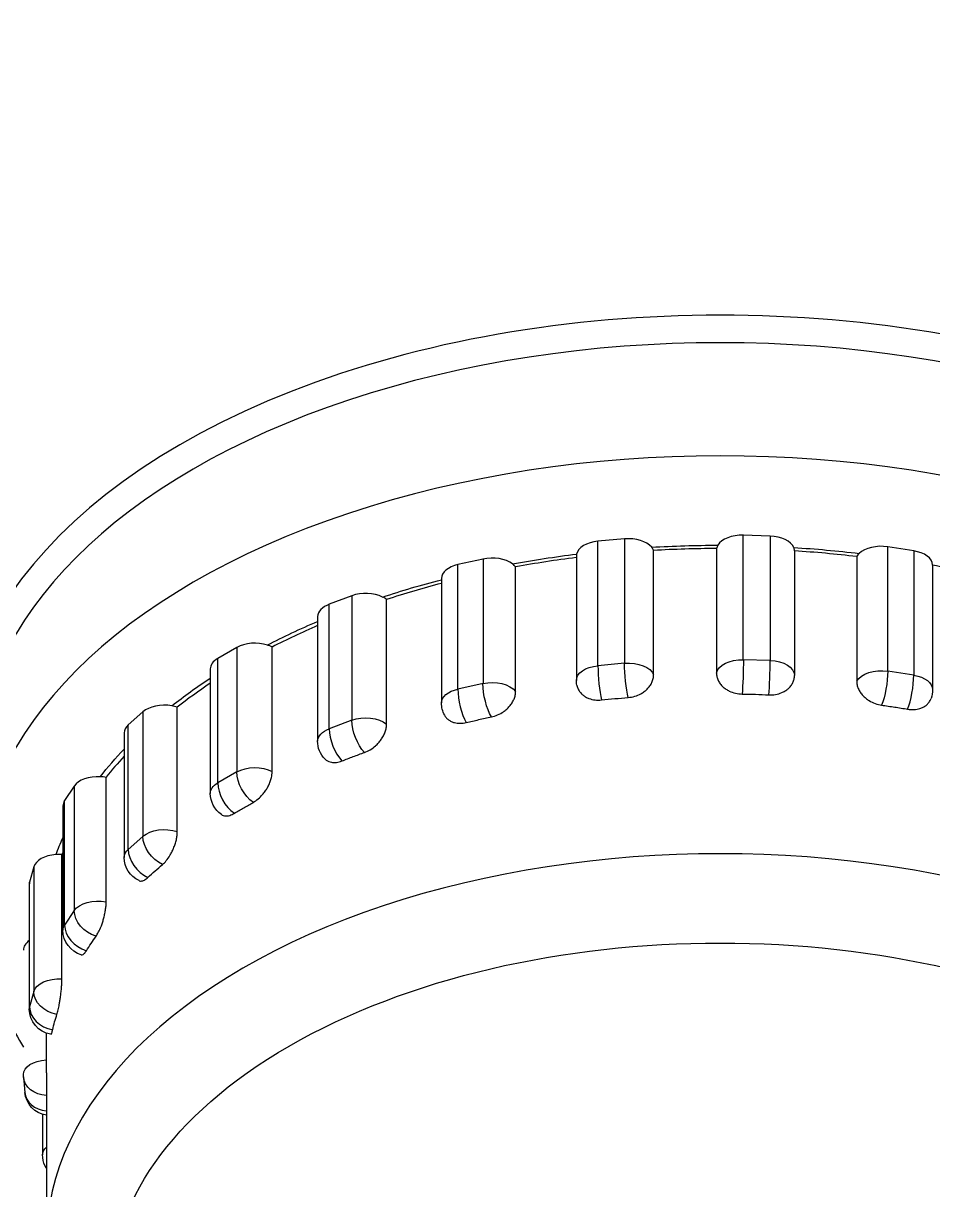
# Model space of a CAD drawing. Header units: millimetres. Extents: x 0 to 8410, y 0 to 5940.
# Drawn here: x 1663.8 to 1789.5, y 4685.4 to 4846.6 of the extents above; entities that cross this region are included whole.
import ezdxf

# ---------------------------------------------------------------- set-up
doc = ezdxf.new("R2010")
doc.units = ezdxf.units.MM
doc.header["$LTSCALE"] = 5
doc.layers.add('EL3', color=3, linetype='Continuous')
doc.layers.add('EL7', color=6, linetype='Continuous')

msp = doc.modelspace()

# ---------------------------------------------------------------- linework, layer by layer
at = {"layer": 'EL3', "extrusion": (0.707107, 0.408248, 0.57735)}
for p, q in [((1767.07, 4775.74), (1763.36, 4775.85)), ((1763.36, 4758.65), (1763.36, 4775.85)), ((1767.07, 4775.74), (1767.07, 4758.53)), ((1746.93, 4775.35), (1743.26, 4775.02)), ((1743.26, 4757.81), (1743.26, 4775.02)), ((1746.93, 4775.35), (1746.93, 4758.15)), ((1786.91, 4773.7), (1783.32, 4774.25)), ((1783.32, 4757.05), (1783.32, 4774.25)), ((1727.38, 4772.56), (1723.91, 4771.79)), ((1727.38, 4772.56), (1727.38, 4755.36)), ((1740.28, 4773), (1740.28, 4755.79)), ((1750.96, 4756.55), (1750.96, 4773.75)), ((1759.65, 4774.01), (1759.65, 4756.81)), ((1770.43, 4773.7), (1770.43, 4756.49)), ((1779.03, 4772.9), (1779.03, 4755.7)), ((1786.91, 4773.7), (1786.91, 4756.49)), ((1723.91, 4754.59), (1723.91, 4771.79)), ((1731.89, 4754.27), (1731.89, 4771.48)), ((1789.53, 4771.72), (1789.53, 4754.52)), ((1721.64, 4769.88), (1721.64, 4752.68)), ((1709.25, 4767.48), (1706.14, 4766.31)), ((1706.14, 4749.11), (1706.14, 4766.31)), ((1709.25, 4767.48), (1709.25, 4750.28)), ((1714.05, 4749.76), (1714.05, 4766.96)), ((1704.52, 4764.6), (1704.52, 4747.39)), ((1693.35, 4760.34), (1690.72, 4758.82)), ((1693.35, 4760.34), (1693.35, 4743.13)), ((1698.24, 4743.2), (1698.24, 4760.4)), ((1690.72, 4741.61), (1690.72, 4758.82)), ((1746.93, 4758.15), (1743.26, 4757.81)), ((1767.07, 4758.53), (1763.36, 4758.65)), ((1689.69, 4757.37), (1689.69, 4740.17)), ((1786.91, 4756.49), (1783.32, 4757.05)), ((1727.38, 4755.36), (1723.91, 4754.59)), ((1685.13, 4734.89), (1685.13, 4752.09)), ((1680.37, 4751.44), (1678.35, 4749.64)), ((1680.37, 4751.44), (1680.37, 4734.23)), ((1709.25, 4750.28), (1706.14, 4749.11)), ((1677.78, 4748.53), (1677.78, 4731.32)), ((1678.35, 4732.43), (1678.35, 4749.64)), ((1675.3, 4725.18), (1675.3, 4742.39)), ((1693.35, 4743.13), (1690.72, 4741.61)), ((1670.88, 4741.18), (1669.55, 4739.18)), ((1670.88, 4741.18), (1670.88, 4723.97)), ((1669.55, 4721.97), (1669.55, 4739.18)), ((1669.32, 4738.44), (1669.32, 4721.24)), ((1680.37, 4734.23), (1678.35, 4732.43)), ((1669.18, 4714.51), (1669.18, 4731.71)), ((1665.29, 4730), (1664.71, 4727.88)), ((1665.29, 4730), (1665.29, 4712.8)), ((1664.67, 4727.56), (1664.67, 4710.36)), ((1664.71, 4710.68), (1664.71, 4727.88)), ((1670.88, 4723.97), (1669.55, 4721.97)), ((1665.29, 4712.8), (1664.71, 4710.68)), ((1667.03, 4703.34), (1667.03, 4707.02)), ((1667.03, 4701.53), (1667.03, 4678.05)), ((1663.86, 4700.98), (1664.05, 4698.84)), ((1666.5, 4695.79), (1666.5, 4690.2)), ((1666.83, 4688.71), (1667.03, 4688.27))]:
    msp.add_line(p, q, dxfattribs=at)
at = {"layer": 'EL3', "extrusion": (9.61481e-17, -5.55112e-17, -1)}
for centre, start, end in [((-1766.88, 4756.49), 180, 180.4047), ((-1672.86, 4721.24), 286.5473, 0), ((-1667.39, 4701.3), 354.8133, 0), ((-1667.58, 4699.16), 278.9611, 354.8133), ((-1670.04, 4690.2), 335.1039, 0)]:
    msp.add_arc(centre, 3.54, start, end, dxfattribs=at)
at = {"layer": 'EL3', "extrusion": (-4.80741e-17, -1.38778e-16, -1)}
msp.add_arc((-1743.82, 4755.79), 3.54, 349.4049, 0, dxfattribs=at)
at = {"layer": 'EL3', "extrusion": (2.77556e-17, -1.59096e-16, -1)}
for centre, start, end in [((-1785.99, 4754.52), 180, 200.1764), ((-1725.18, 4752.68), 331.0667, 0)]:
    msp.add_arc(centre, 3.54, start, end, dxfattribs=at)
at = {"layer": 'EL3', "extrusion": (1.51659e-16, -1.51659e-16, -1)}
for centre, start in [((-1708.06, 4747.39), 316.1935), ((-1681.32, 4731.32), 294.7388)]:
    msp.add_arc(centre, 3.54, start, 0, dxfattribs=at)
at = {"layer": 'EL3', "extrusion": (1.92296e-16, 5.28954e-31, -1)}
msp.add_arc((-1693.23, 4740.17), 3.54, 304.3679, 0, dxfattribs=at)
at = {"layer": 'EL3', "extrusion": (4.80741e-17, -8.32667e-17, -1)}
msp.add_arc((-1668.21, 4710.36), 3.54, 279.207, 0, dxfattribs=at)
at = {"layer": 'EL3'}
for centre, major_axis, ratio, start_param, end_param in [((1760.17, 4745.43), (105.39, 0), 0.57735, -0.222182, 3.363774), ((1760.17, 4743.12), (102.8, 0), 0.57735, 0, 3.141593), ((1760.17, 4727.47), (102.8, 0), 0.57735, 0, 3.141593), ((1763.18, 4773.81), (-3.54, 0), 0.57735, -1.623156, -0.332791), ((1766.88, 4773.7), (3.54, 0), 0.57735, 0.228072, 1.518436), ((1743.82, 4773), (-3.54, 0), 0.57735, -1.413717, -0.123352), ((1747.49, 4773.33), (-3.54, 0), 0.57735, -2.704082, -1.413717), ((1747.49, 4773.33), (3.54, 0), 0.57735, 0.205359, 0.437511), ((1763.18, 4773.81), (-3.54, 0), 0.57735, -0.332791, -0.100639), ((1766.88, 4773.7), (3.54, 0), 0.57735, 0, 0.228072), ((1782.4, 4772.28), (-3.54, 0), 0.57735, -1.832596, -0.542231), ((1728.64, 4770.65), (-3.54, 0), 0.57735, -2.494642, -1.204277), ((1760.17, 4720.24), (-93.14, 0), 0.57735, -1.355531, -1.262232), ((1743.82, 4773), (-3.54, 0), 0.57735, -0.123352, 0), ((1760.17, 4720.24), (-93.14, 0), 0.57735, -1.565201, -1.471672), ((1760.17, 4720.24), (-93.14, 0), 0.57735, -1.774641, -1.681112), ((1782.4, 4772.28), (-3.54, 0), 0.57735, -0.542231, -0.310079), ((1785.99, 4771.72), (3.54, 0), 0.57735, 0.018632, 1.308997), ((1725.18, 4769.88), (-3.54, 0), 0.57735, -1.204277, 0), ((1728.64, 4770.65), (-3.54, 0), 0.57735, -2.726794, -2.494642), ((1785.99, 4771.72), (3.54, 0), 0.57735, 0, 0.018632), ((1711.18, 4765.77), (-3.54, 0), 0.57735, -2.285203, -0.994838), ((1760.17, 4720.24), (-93.14, 0), 0.57735, -1.144226, -1.052793), ((1708.06, 4764.6), (-3.54, 0), 0.57735, -0.994838, 0), ((1711.18, 4765.77), (-3.54, 0), 0.57735, -2.517354, -2.285203), ((1760.17, 4720.24), (-93.14, 0), 0.57735, -0.930447, -0.843353), ((1695.86, 4758.89), (-3.54, 0), 0.57735, -2.075763, -0.785398), ((1695.86, 4758.89), (-3.54, 0), 0.57735, -2.307915, -2.075763), ((1693.23, 4757.37), (-3.54, 0), 0.57735, -0.785398, 0), ((1766.88, 4756.49), (-0.11, -3.54), 0.042732, 0.70342, 2.186923), ((1743.82, 4755.79), (-0.32, 3.53), 0.127728, 0.949465, 2.432967), ((1785.99, 4754.52), (-0.54, -3.5), 0.211325, 0.719208, 2.202711), ((1760.17, 4720.24), (-93.14, 0), 0.57735, -0.712471, -0.633914), ((1725.18, 4752.68), (-0.77, 3.46), 0.292606, 0.922567, 2.40607), ((1683.34, 4750.32), (-3.54, 0), 0.57735, -1.866324, -0.575959), ((1683.34, 4750.32), (-3.54, 0), 0.57735, -2.098475, -1.866324), ((1681.32, 4748.53), (-3.54, 0), 0.57735, -0.575959, 0), ((1708.06, 4747.39), (-1.24, 3.32), 0.444696, 0.870305, 2.353808), ((1760.17, 4720.24), (-93.14, 0), 0.57735, -0.485138, -0.424474), ((1674.19, 4740.44), (-3.54, 0), 0.57735, -1.656884, -0.366519), ((1674.19, 4740.44), (-3.54, 0), 0.57735, -1.889036, -1.656884), ((1693.23, 4740.17), (-1.77, 3.07), 0.57735, 0.785398, 2.268901), ((1672.86, 4738.44), (-3.54, 0), 0.57735, -0.366519, 0), ((1681.32, 4731.32), (-2.35, 2.65), 0.684772, 0.656327, 2.139829), ((1668.79, 4729.68), (-3.54, 0), 0.57735, -1.447445, -0.15708), ((1760.17, 4678.05), (93.14, 0), 0.57735, 0, 3.141593), ((1668.79, 4729.68), (-3.54, 0), 0.57735, -1.679596, -1.447445), ((1760.17, 4720.24), (-93.14, 0), 0.57735, -0.221937, -0.215035), ((1668.21, 4727.56), (-3.54, 0), 0.57735, -0.15708, 0), ((1672.86, 4721.24), (-2.95, 1.96), 0.762265, 0.46908, 1.952582), ((1667.39, 4718.51), (-3.54, 0), 0.57735, -0.695275, 0), ((1668.21, 4710.36), (-3.42, 0.94), 0.806444, 0.217725, 1.701227), ((1667.58, 4699.16), (-3.53, -0.32), 0.815378, 0, 1.340299)]:
    msp.add_ellipse(centre, major_axis=major_axis, ratio=ratio, start_param=start_param, end_param=end_param, dxfattribs=at)
at = {"layer": 'EL3', "extrusion": (2.77556e-17, -4.08897e-16, -1)}
msp.add_ellipse((1760.17, 4720.24), major_axis=(93.94, 0), ratio=0.57735, start_param=-1.671846, end_param=-1.574466, dxfattribs=at)
at = {"layer": 'EL3', "extrusion": (2.77556e-17, -3.2563e-16, -1)}
msp.add_ellipse((1760.17, 4720.24), major_axis=(93.94, 0), ratio=0.57735, start_param=-1.462407, end_param=-1.365027, dxfattribs=at)
at = {"layer": 'EL3', "extrusion": (2.77556e-17, -2.70119e-16, -1)}
for centre, major_axis, start_param, end_param in [((1760.17, 4720.24), (93.94, 0), -1.881286, -1.783906), ((1693.23, 4740.17), (-3.54, 0), 0, 0.785398)]:
    msp.add_ellipse(centre, major_axis=major_axis, ratio=0.57735, start_param=start_param, end_param=end_param, dxfattribs=at)
at = {"layer": 'EL3', "extrusion": (2.77556e-17, -7.58296e-17, -1)}
msp.add_ellipse((1760.17, 4720.24), major_axis=(93.94, 0), ratio=0.57735, start_param=-1.252967, end_param=-1.155587, dxfattribs=at)
at = {"layer": 'EL3', "extrusion": (-2.77556e-17, -2.97874e-16, -1)}
msp.add_ellipse((1760.17, 4720.24), major_axis=(93.94, 0), ratio=0.57735, start_param=-2.090725, end_param=-1.993498, dxfattribs=at)
at = {"layer": 'EL3', "extrusion": (-2.77556e-17, -1.59096e-16, -1)}
msp.add_ellipse((1760.17, 4720.24), major_axis=(93.94, 0), ratio=0.57735, start_param=-2.300165, end_param=-2.204812, dxfattribs=at)
at = {"layer": 'EL3', "extrusion": (2.77556e-17, -2.42363e-16, -1)}
for centre, start_param, end_param in [((1747.49, 4756.13), 1.413717, 2.936233), ((1763.18, 4756.6), 0.100639, 1.623156), ((1743.82, 4755.79), 0, 1.413717)]:
    msp.add_ellipse(centre, major_axis=(-3.54, 0), ratio=0.57735, start_param=start_param, end_param=end_param, dxfattribs=at)
at = {"layer": 'EL3', "extrusion": (1.59583e-15, -1.27655e-16, -1)}
msp.add_ellipse((1747.49, 4756.13), major_axis=(0.32, -3.53), ratio=0.127728, start_param=0.708625, end_param=2.192128, dxfattribs=at)
at = {"layer": 'EL3', "extrusion": (-2.63304e-15, 1.1574e-16, -1)}
msp.add_ellipse((1763.18, 4756.6), major_axis=(0.11, 3.54), ratio=0.042732, start_param=0.95467, end_param=2.438172, dxfattribs=at)
at = {"layer": 'EL3', "extrusion": (2.77556e-17, -1.03585e-16, -1)}
msp.add_ellipse((1766.88, 4756.49), major_axis=(-3.54, 0), ratio=0.57735, start_param=1.623156, end_param=3.141593, dxfattribs=at)
at = {"layer": 'EL3', "extrusion": (-8.32667e-17, -1.59096e-16, -1)}
msp.add_ellipse((1782.4, 4755.07), major_axis=(-3.54, 0), ratio=0.57735, start_param=0.310079, end_param=1.832596, dxfattribs=at)
at = {"layer": 'EL3', "extrusion": (-6.30547e-16, 5.37658e-17, -1)}
msp.add_ellipse((1782.4, 4755.07), major_axis=(0.54, 3.5), ratio=0.211325, start_param=0.938882, end_param=2.422384, dxfattribs=at)
at = {"layer": 'EL3', "extrusion": (-2.77556e-17, -1.03585e-16, -1)}
msp.add_ellipse((1785.99, 4754.52), major_axis=(-3.54, 0), ratio=0.57735, start_param=1.832596, end_param=3.141593, dxfattribs=at)
at = {"layer": 'EL3', "extrusion": (8.32667e-17, -4.80741e-17, -1)}
msp.add_ellipse((1760.17, 4720.24), major_axis=(93.94, 0), ratio=0.57735, start_param=-2.509604, end_param=-2.419314, dxfattribs=at)
at = {"layer": 'EL3', "extrusion": (2.77556e-17, -2.14608e-16, -1)}
for centre, start_param, end_param in [((1728.64, 4753.45), 1.204277, 2.726794), ((1725.18, 4752.68), 0, 1.204277)]:
    msp.add_ellipse(centre, major_axis=(-3.54, 0), ratio=0.57735, start_param=start_param, end_param=end_param, dxfattribs=at)
at = {"layer": 'EL3', "extrusion": (2.80719e-16, 9.32759e-17, -1)}
msp.add_ellipse((1728.64, 4753.45), major_axis=(0.77, -3.46), ratio=0.292606, start_param=0.735523, end_param=2.219025, dxfattribs=at)
at = {"layer": 'EL3', "extrusion": (2.77556e-17, -3.81141e-16, -1)}
msp.add_ellipse((1711.18, 4748.56), major_axis=(-3.54, 0), ratio=0.57735, start_param=0.994838, end_param=2.517354, dxfattribs=at)
at = {"layer": 'EL3', "extrusion": (4.01344e-16, 6.23554e-17, -1)}
msp.add_ellipse((1711.18, 4748.56), major_axis=(1.24, -3.32), ratio=0.444696, start_param=0.787785, end_param=2.271287, dxfattribs=at)
at = {"layer": 'EL3', "extrusion": (2.77556e-17, -2.97874e-16, -1)}
msp.add_ellipse((1708.06, 4747.39), major_axis=(-3.54, 0), ratio=0.57735, start_param=0, end_param=0.994838, dxfattribs=at)
at = {"layer": 'EL3', "extrusion": (-2.77556e-17, -2.70119e-16, -1)}
msp.add_ellipse((1760.17, 4720.24), major_axis=(93.94, 0), ratio=0.57735, start_param=-2.719044, end_param=-2.640532, dxfattribs=at)
at = {"layer": 'EL3', "extrusion": (-2.77556e-17, -3.81141e-16, -1)}
msp.add_ellipse((1695.86, 4741.68), major_axis=(-3.54, 0), ratio=0.57735, start_param=0.785398, end_param=2.307915, dxfattribs=at)
at = {"layer": 'EL3', "extrusion": (2.24543e-17, -3.8892e-17, -1)}
msp.add_ellipse((1695.86, 4741.68), major_axis=(1.77, -3.07), ratio=0.57735, start_param=0.872692, end_param=2.356194, dxfattribs=at)
at = {"layer": 'EL3', "extrusion": (8.32667e-17, -1.59096e-16, -1)}
msp.add_ellipse((1683.34, 4733.12), major_axis=(-3.54, 0), ratio=0.57735, start_param=0.575959, end_param=2.098475, dxfattribs=at)
at = {"layer": 'EL3', "extrusion": (-2.77556e-17, -2.42363e-16, -1)}
for centre, major_axis, start_param, end_param in [((1760.17, 4720.24), (-93.94, 0), 0.213109, 0.256981), ((1667.39, 4701.3), (-3.54, 0), 0, 1.470157)]:
    msp.add_ellipse(centre, major_axis=major_axis, ratio=0.57735, start_param=start_param, end_param=end_param, dxfattribs=at)
at = {"layer": 'EL3', "extrusion": (1.79877e-16, 3.14605e-17, -1)}
msp.add_ellipse((1683.34, 4733.12), major_axis=(2.35, -2.65), ratio=0.684772, start_param=1.001763, end_param=2.485266, dxfattribs=at)
at = {"layer": 'EL3', "extrusion": (1.38778e-16, -1.03585e-16, -1)}
msp.add_ellipse((1681.32, 4731.32), major_axis=(-3.54, 0), ratio=0.57735, start_param=0, end_param=0.575959, dxfattribs=at)
at = {"layer": 'EL3', "extrusion": (-2.77556e-17, -1.86852e-16, -1)}
msp.add_ellipse((1760.17, 4670.82), major_axis=(84.29, 0), ratio=0.57735, start_param=-5.497787, end_param=0.785398, dxfattribs=at)
at = {"layer": 'EL3', "extrusion": (2.77556e-17, -1.31341e-16, -1)}
msp.add_ellipse((1674.19, 4723.24), major_axis=(-3.54, 0), ratio=0.57735, start_param=0.366519, end_param=1.889036, dxfattribs=at)
at = {"layer": 'EL3', "extrusion": (-2.97901e-18, -9.43004e-17, -1)}
msp.add_ellipse((1674.19, 4723.24), major_axis=(2.95, -1.96), ratio=0.762265, start_param=1.18901, end_param=2.672513, dxfattribs=at)
at = {"layer": 'EL3', "extrusion": (1.38778e-16, -2.42363e-16, -1)}
msp.add_ellipse((1672.86, 4721.24), major_axis=(3.54, 0), ratio=0.57735, start_param=3.141593, end_param=3.508112, dxfattribs=at)
at = {"layer": 'EL3', "extrusion": (-2.77556e-17, -1.31341e-16, -1)}
msp.add_ellipse((1668.79, 4712.48), major_axis=(-3.54, 0), ratio=0.57735, start_param=0.15708, end_param=1.679596, dxfattribs=at)
at = {"layer": 'EL3', "extrusion": (7.18129e-17, 1.12526e-16, -1)}
msp.add_ellipse((1668.79, 4712.48), major_axis=(3.42, -0.94), ratio=0.806444, start_param=1.440365, end_param=2.923868, dxfattribs=at)
at = {"layer": 'EL3', "extrusion": (8.32667e-17, -1.86852e-16, -1)}
msp.add_ellipse((1668.21, 4710.36), major_axis=(3.54, 0), ratio=0.57735, start_param=3.141593, end_param=3.298672, dxfattribs=at)
at = {"layer": 'EL3', "extrusion": (7.30029e-17, 6.75119e-17, -1)}
msp.add_ellipse((1667.39, 4701.3), major_axis=(3.53, 0.32), ratio=0.815378, start_param=1.745868, end_param=3.141593, dxfattribs=at)
at = {"layer": 'EL3', "extrusion": (8.32667e-17, -2.42363e-16, -1)}
msp.add_ellipse((1670.04, 4690.2), major_axis=(-3.54, 0), ratio=0.57735, start_param=0, end_param=0.55559, dxfattribs=at)
at = {"layer": 'EL3', "extrusion": (-1.04388e-16, 1.04791e-16, -1)}
msp.add_ellipse((1670.04, 4690.2), major_axis=(3.21, 1.49), ratio=0.788675, start_param=2.996612, end_param=3.141593, dxfattribs=at)
at = {"layer": 'EL3'}
for points, knots in [([(1747.44, 4753.42), (1747.44, 4753.42), (1747.44, 4753.42), (1747.73, 4753.45), (1748.05, 4753.5), (1748.66, 4753.68), (1748.95, 4753.8), (1749.35, 4754.02), (1749.52, 4754.13), (1749.82, 4754.35), (1749.96, 4754.47), (1750.21, 4754.72), (1750.34, 4754.87), (1750.56, 4755.18), (1750.65, 4755.34), (1750.8, 4755.68), (1750.86, 4755.86), (1750.94, 4756.21), (1750.96, 4756.38), (1750.96, 4756.55)], [3.964069, 3.964069, 3.964069, 3.964069, 3.967555, 3.967555, 4.462493, 4.462493, 4.957431, 4.957431, 5.261988, 5.261988, 5.566546, 5.566546, 5.910599, 5.910599, 6.254652, 6.254652, 6.598705, 6.598705, 6.942758, 6.942758, 6.942758, 6.942758]), ([(1759.65, 4756.81), (1759.65, 4756.64), (1759.67, 4756.47), (1759.75, 4756.13), (1759.8, 4755.96), (1759.96, 4755.63), (1760.05, 4755.47), (1760.27, 4755.17), (1760.4, 4755.03), (1760.65, 4754.79), (1760.79, 4754.68), (1761.1, 4754.48), (1761.26, 4754.39), (1761.67, 4754.19), (1761.97, 4754.08), (1762.58, 4753.94), (1762.89, 4753.91), (1763.19, 4753.9), (1763.19, 4753.9), (1763.19, 4753.9)], [0.992353, 0.992353, 0.992353, 0.992353, 1.336406, 1.336406, 1.680459, 1.680459, 2.024511, 2.024511, 2.368564, 2.368564, 2.673122, 2.673122, 2.97768, 2.97768, 3.472618, 3.472618, 3.967555, 3.967555, 3.971042, 3.971042, 3.971042, 3.971042]), ([(1766.9, 4753.79), (1766.9, 4753.79), (1766.91, 4753.79), (1767.2, 4753.78), (1767.52, 4753.79), (1768.12, 4753.9), (1768.42, 4753.99), (1768.82, 4754.16), (1768.99, 4754.24), (1769.29, 4754.42), (1769.43, 4754.53), (1769.68, 4754.75), (1769.81, 4754.88), (1770.03, 4755.16), (1770.12, 4755.32), (1770.28, 4755.64), (1770.33, 4755.81), (1770.41, 4756.14), (1770.43, 4756.31), (1770.43, 4756.47)], [3.964069, 3.964069, 3.964069, 3.964069, 3.967555, 3.967555, 4.462493, 4.462493, 4.957431, 4.957431, 5.261988, 5.261988, 5.566546, 5.566546, 5.910599, 5.910599, 6.254652, 6.254652, 6.598705, 6.598705, 6.931236, 6.931236, 6.931236, 6.931236]), ([(1740.34, 4755.14), (1740.34, 4755.12), (1740.35, 4755.09), (1740.39, 4754.9), (1740.45, 4754.74), (1740.6, 4754.43), (1740.69, 4754.28), (1740.91, 4754.01), (1741.03, 4753.88), (1741.28, 4753.68), (1741.42, 4753.58), (1741.71, 4753.41), (1741.87, 4753.34), (1742.28, 4753.19), (1742.56, 4753.12), (1743.16, 4753.06), (1743.48, 4753.06), (1743.77, 4753.09), (1743.77, 4753.09), (1743.77, 4753.09)], [1.286098, 1.286098, 1.286098, 1.286098, 1.336406, 1.336406, 1.680459, 1.680459, 2.024511, 2.024511, 2.368564, 2.368564, 2.673122, 2.673122, 2.97768, 2.97768, 3.472618, 3.472618, 3.967555, 3.967555, 3.971042, 3.971042, 3.971042, 3.971042]), ([(1779.03, 4755.7), (1779.03, 4755.53), (1779.05, 4755.36), (1779.12, 4755), (1779.18, 4754.83), (1779.33, 4754.48), (1779.42, 4754.31), (1779.64, 4753.98), (1779.76, 4753.83), (1780.01, 4753.56), (1780.15, 4753.43), (1780.44, 4753.19), (1780.6, 4753.08), (1781, 4752.83), (1781.29, 4752.69), (1781.88, 4752.48), (1782.19, 4752.41), (1782.48, 4752.36), (1782.48, 4752.36), (1782.48, 4752.36)], [0.992353, 0.992353, 0.992353, 0.992353, 1.336406, 1.336406, 1.680459, 1.680459, 2.024511, 2.024511, 2.368564, 2.368564, 2.673122, 2.673122, 2.97768, 2.97768, 3.472618, 3.472618, 3.967555, 3.967555, 3.971042, 3.971042, 3.971042, 3.971042]), ([(1728.53, 4750.73), (1728.54, 4750.73), (1728.54, 4750.73), (1728.81, 4750.79), (1729.11, 4750.88), (1729.69, 4751.13), (1729.97, 4751.29), (1730.36, 4751.56), (1730.51, 4751.68), (1730.8, 4751.94), (1730.93, 4752.08), (1731.17, 4752.36), (1731.29, 4752.52), (1731.5, 4752.86), (1731.6, 4753.03), (1731.74, 4753.39), (1731.8, 4753.57), (1731.87, 4753.93), (1731.89, 4754.1), (1731.89, 4754.27)], [3.964069, 3.964069, 3.964069, 3.964069, 3.967555, 3.967555, 4.462493, 4.462493, 4.957431, 4.957431, 5.261988, 5.261988, 5.566546, 5.566546, 5.910599, 5.910599, 6.254652, 6.254652, 6.598705, 6.598705, 6.942758, 6.942758, 6.942758, 6.942758]), ([(1743.77, 4753.09), (1744.38, 4753.15), (1745, 4753.21), (1746.21, 4753.32), (1746.82, 4753.38), (1747.44, 4753.42)], [16.338293, 16.338293, 16.338293, 16.338293, 17.378833, 17.378833, 18.419372, 18.419372, 18.419372, 18.419372]), ([(1763.19, 4753.9), (1763.82, 4753.89), (1764.43, 4753.88), (1765.66, 4753.84), (1766.28, 4753.82), (1766.9, 4753.79)], [16.338293, 16.338293, 16.338293, 16.338293, 17.378833, 17.378833, 18.419372, 18.419372, 18.419372, 18.419372]), ([(1786.07, 4751.81), (1786.07, 4751.81), (1786.07, 4751.81), (1786.36, 4751.76), (1786.66, 4751.74), (1787.25, 4751.77), (1787.53, 4751.83), (1787.92, 4751.95), (1788.07, 4752.01), (1788.36, 4752.16), (1788.5, 4752.25), (1788.74, 4752.44), (1788.86, 4752.55), (1789.07, 4752.81), (1789.16, 4752.96), (1789.26, 4753.17), (1789.29, 4753.23), (1789.31, 4753.3)], [3.964069, 3.964069, 3.964069, 3.964069, 3.967555, 3.967555, 4.462493, 4.462493, 4.957431, 4.957431, 5.261988, 5.261988, 5.566546, 5.566546, 5.910599, 5.910599, 6.254652, 6.254652, 6.394131, 6.394131, 6.394131, 6.394131]), ([(1782.48, 4752.36), (1783.09, 4752.28), (1783.69, 4752.19), (1784.87, 4752.01), (1785.47, 4751.91), (1786.07, 4751.81)], [16.338293, 16.338293, 16.338293, 16.338293, 17.378833, 17.378833, 18.419372, 18.419372, 18.419372, 18.419372]), ([(1722.08, 4750.96), (1722.14, 4750.86), (1722.2, 4750.76), (1722.38, 4750.54), (1722.5, 4750.43), (1722.73, 4750.26), (1722.86, 4750.18), (1723.14, 4750.05), (1723.29, 4749.99), (1723.66, 4749.89), (1723.93, 4749.86), (1724.5, 4749.86), (1724.79, 4749.9), (1725.06, 4749.96), (1725.06, 4749.96), (1725.07, 4749.96)], [1.767152, 1.767152, 1.767152, 1.767152, 2.024511, 2.024511, 2.368564, 2.368564, 2.673122, 2.673122, 2.97768, 2.97768, 3.472618, 3.472618, 3.967555, 3.967555, 3.971042, 3.971042, 3.971042, 3.971042]), ([(1725.07, 4749.96), (1725.64, 4750.1), (1726.22, 4750.23), (1727.37, 4750.49), (1727.95, 4750.61), (1728.53, 4750.73)], [16.338293, 16.338293, 16.338293, 16.338293, 17.378833, 17.378833, 18.419372, 18.419372, 18.419372, 18.419372]), ([(1711.01, 4745.83), (1711.01, 4745.83), (1711.02, 4745.83), (1711.26, 4745.92), (1711.54, 4746.05), (1712.06, 4746.36), (1712.31, 4746.55), (1712.66, 4746.87), (1712.8, 4747.01), (1713.06, 4747.3), (1713.19, 4747.45), (1713.4, 4747.76), (1713.51, 4747.93), (1713.71, 4748.3), (1713.79, 4748.48), (1713.92, 4748.86), (1713.97, 4749.05), (1714.04, 4749.41), (1714.05, 4749.59), (1714.05, 4749.76)], [3.964069, 3.964069, 3.964069, 3.964069, 3.967555, 3.967555, 4.462493, 4.462493, 4.957431, 4.957431, 5.261988, 5.261988, 5.566546, 5.566546, 5.910599, 5.910599, 6.254652, 6.254652, 6.598705, 6.598705, 6.942758, 6.942758, 6.942758, 6.942758]), ([(1707.9, 4744.66), (1708.41, 4744.86), (1708.93, 4745.06), (1709.96, 4745.45), (1710.48, 4745.64), (1711.01, 4745.83)], [16.338293, 16.338293, 16.338293, 16.338293, 17.378833, 17.378833, 18.419372, 18.419372, 18.419372, 18.419372]), ([(1705.51, 4744.94), (1705.57, 4744.87), (1705.64, 4744.81), (1705.81, 4744.69), (1705.93, 4744.62), (1706.18, 4744.52), (1706.31, 4744.49), (1706.64, 4744.43), (1706.89, 4744.42), (1707.39, 4744.49), (1707.65, 4744.56), (1707.89, 4744.66), (1707.89, 4744.66), (1707.9, 4744.66)], [2.13602, 2.13602, 2.13602, 2.13602, 2.368564, 2.368564, 2.673122, 2.673122, 2.97768, 2.97768, 3.472618, 3.472618, 3.967555, 3.967555, 3.971042, 3.971042, 3.971042, 3.971042]), ([(1695.64, 4738.93), (1695.64, 4738.93), (1695.64, 4738.93), (1695.85, 4739.05), (1696.08, 4739.21), (1696.53, 4739.58), (1696.74, 4739.8), (1697.04, 4740.15), (1697.16, 4740.31), (1697.39, 4740.63), (1697.49, 4740.8), (1697.68, 4741.13), (1697.77, 4741.32), (1697.94, 4741.7), (1698.01, 4741.9), (1698.12, 4742.29), (1698.17, 4742.48), (1698.22, 4742.85), (1698.24, 4743.03), (1698.24, 4743.2)], [3.964069, 3.964069, 3.964069, 3.964069, 3.967555, 3.967555, 4.462493, 4.462493, 4.957431, 4.957431, 5.261988, 5.261988, 5.566546, 5.566546, 5.910599, 5.910599, 6.254652, 6.254652, 6.598705, 6.598705, 6.942758, 6.942758, 6.942758, 6.942758]), ([(1693.01, 4737.41), (1693.44, 4737.67), (1693.88, 4737.93), (1694.75, 4738.43), (1695.19, 4738.68), (1695.64, 4738.93)], [16.338293, 16.338293, 16.338293, 16.338293, 17.378833, 17.378833, 18.419372, 18.419372, 18.419372, 18.419372]), ([(1691.23, 4737.24), (1691.3, 4737.19), (1691.39, 4737.15), (1691.58, 4737.08), (1691.69, 4737.06), (1691.97, 4737.04), (1692.17, 4737.06), (1692.59, 4737.19), (1692.8, 4737.29), (1693.01, 4737.41), (1693.01, 4737.41), (1693.01, 4737.41)], [2.40916, 2.40916, 2.40916, 2.40916, 2.673122, 2.673122, 2.97768, 2.97768, 3.472618, 3.472618, 3.967555, 3.967555, 3.971042, 3.971042, 3.971042, 3.971042]), ([(1683.08, 4730.34), (1683.09, 4730.34), (1683.09, 4730.34), (1683.25, 4730.48), (1683.43, 4730.66), (1683.78, 4731.08), (1683.95, 4731.33), (1684.18, 4731.71), (1684.28, 4731.88), (1684.46, 4732.22), (1684.54, 4732.4), (1684.69, 4732.76), (1684.76, 4732.95), (1684.89, 4733.36), (1684.95, 4733.56), (1685.04, 4733.96), (1685.07, 4734.16), (1685.12, 4734.54), (1685.13, 4734.72), (1685.13, 4734.89)], [3.964069, 3.964069, 3.964069, 3.964069, 3.967555, 3.967555, 4.462493, 4.462493, 4.957431, 4.957431, 5.261988, 5.261988, 5.566546, 5.566546, 5.910599, 5.910599, 6.254652, 6.254652, 6.598705, 6.598705, 6.942758, 6.942758, 6.942758, 6.942758]), ([(1681.06, 4728.54), (1681.39, 4728.84), (1681.72, 4729.15), (1682.39, 4729.74), (1682.73, 4730.04), (1683.08, 4730.34)], [16.338293, 16.338293, 16.338293, 16.338293, 17.378833, 17.378833, 18.419372, 18.419372, 18.419372, 18.419372]), ([(1657.38, 4727.47), (1657.38, 4721.09), (1658.93, 4714.74), (1662.43, 4707.58), (1663.11, 4706.33), (1663.85, 4705.1)], [4.1364303, 4.1364303, 4.1364303, 4.1364303, 4.4114208, 4.4114208, 4.4708053, 4.4708053, 4.4708053, 4.4708053]), ([(1679.84, 4728.1), (1679.86, 4728.09), (1679.88, 4728.09), (1679.98, 4728.05), (1680.06, 4728.04), (1680.27, 4728.05), (1680.42, 4728.1), (1680.74, 4728.27), (1680.9, 4728.39), (1681.06, 4728.53), (1681.06, 4728.54), (1681.06, 4728.54)], [2.590711, 2.590711, 2.590711, 2.590711, 2.673122, 2.673122, 2.97768, 2.97768, 3.472618, 3.472618, 3.967555, 3.967555, 3.971042, 3.971042, 3.971042, 3.971042]), ([(1673.9, 4720.42), (1673.9, 4720.42), (1673.9, 4720.42), (1674.01, 4720.58), (1674.13, 4720.78), (1674.37, 4721.24), (1674.48, 4721.5), (1674.65, 4721.91), (1674.71, 4722.09), (1674.83, 4722.45), (1674.89, 4722.64), (1674.99, 4723.01), (1675.04, 4723.21), (1675.13, 4723.63), (1675.17, 4723.84), (1675.23, 4724.25), (1675.26, 4724.45), (1675.29, 4724.83), (1675.3, 4725.02), (1675.3, 4725.18)], [3.964069, 3.964069, 3.964069, 3.964069, 3.967555, 3.967555, 4.462493, 4.462493, 4.957431, 4.957431, 5.261988, 5.261988, 5.566546, 5.566546, 5.910599, 5.910599, 6.254652, 6.254652, 6.598705, 6.598705, 6.942758, 6.942758, 6.942758, 6.942758]), ([(1672.57, 4718.42), (1672.78, 4718.76), (1673, 4719.1), (1673.44, 4719.76), (1673.66, 4720.09), (1673.9, 4720.42)], [16.338293, 16.338293, 16.338293, 16.338293, 17.378833, 17.378833, 18.419372, 18.419372, 18.419372, 18.419372]), ([(1671.85, 4717.84), (1671.89, 4717.83), (1671.94, 4717.83), (1672.06, 4717.86), (1672.16, 4717.92), (1672.36, 4718.12), (1672.47, 4718.26), (1672.57, 4718.42), (1672.57, 4718.42), (1672.57, 4718.42)], [2.707901, 2.707901, 2.707901, 2.707901, 2.97768, 2.97768, 3.472618, 3.472618, 3.967555, 3.967555, 3.971042, 3.971042, 3.971042, 3.971042]), ([(1668.49, 4709.62), (1668.49, 4709.62), (1668.49, 4709.63), (1668.54, 4709.79), (1668.6, 4710), (1668.71, 4710.48), (1668.77, 4710.75), (1668.85, 4711.18), (1668.88, 4711.36), (1668.94, 4711.74), (1668.97, 4711.93), (1669.02, 4712.31), (1669.04, 4712.52), (1669.09, 4712.94), (1669.11, 4713.15), (1669.14, 4713.57), (1669.16, 4713.78), (1669.17, 4714.16), (1669.18, 4714.34), (1669.18, 4714.51)], [3.964069, 3.964069, 3.964069, 3.964069, 3.967555, 3.967555, 4.462493, 4.462493, 4.957431, 4.957431, 5.261988, 5.261988, 5.566546, 5.566546, 5.910599, 5.910599, 6.254652, 6.254652, 6.598705, 6.598705, 6.942758, 6.942758, 6.942758, 6.942758]), ([(1667.91, 4707.51), (1667.99, 4707.86), (1668.08, 4708.22), (1668.27, 4708.92), (1668.38, 4709.27), (1668.49, 4709.62)], [16.338293, 16.338293, 16.338293, 16.338293, 17.378833, 17.378833, 18.419372, 18.419372, 18.419372, 18.419372]), ([(1667.64, 4706.86), (1667.66, 4706.86), (1667.67, 4706.87), (1667.71, 4706.9), (1667.74, 4706.97), (1667.82, 4707.18), (1667.86, 4707.33), (1667.9, 4707.5), (1667.9, 4707.5), (1667.91, 4707.51)], [2.778952, 2.778952, 2.778952, 2.778952, 2.97768, 2.97768, 3.472618, 3.472618, 3.967555, 3.967555, 3.971042, 3.971042, 3.971042, 3.971042]), ([(1667.03, 4701.53), (1667.03, 4701.53), (1667.03, 4701.54), (1667.03, 4701.76), (1667.03, 4701.98), (1667.03, 4702.4), (1667.03, 4702.6), (1667.03, 4702.99), (1667.03, 4703.17), (1667.03, 4703.34)], [5.900835, 5.900835, 5.900835, 5.900835, 5.910599, 5.910599, 6.254652, 6.254652, 6.598705, 6.598705, 6.942758, 6.942758, 6.942758, 6.942758])]:
    msp.add_open_spline(points, degree=3, knots=knots, dxfattribs=at)
at = {"layer": 'EL7'}
for points, knots in [([(2062.66, 4989.16), (2065.92, 4991.04), (2069.33, 4992.6), (2077.34, 4995.49), (2082.01, 4996.66), (2093.44, 4998.64), (2100.29, 4999.1), (2112.12, 4999.23), (2117.18, 4999.06), (2127.02, 4998.55), (2131.77, 4998.21), (2139.56, 4997.78), (2142.74, 4997.65), (2148.16, 4997.72), (2150.47, 4997.85), (2154.26, 4998.52), (2155.78, 4998.91), (2158.74, 5000.21), (2160.22, 5001.13), (2163.04, 5004.05), (2164.1, 5006.21), (2164.98, 5010.64), (2164.74, 5012.84), (2163.7, 5016.98), (2162.84, 5018.97), (2160.01, 5024.25), (2157.65, 5027.58), (2151.35, 5035.24), (2147.22, 5039.61), (2136.69, 5049.74), (2130, 5055.58), (2118.04, 5065.2), (2113.24, 5068.89), (2102.77, 5076.58), (2097.07, 5080.58), (2085.06, 5088.6), (2078.74, 5092.62), (2065.93, 5100.34), (2059.46, 5104.04), (2046.86, 5110.81), (2040.74, 5113.91), (2029.18, 5119.37), (2023.75, 5121.77), (2013.64, 5125.91), (2008.97, 5127.69), (1996.33, 5132.09), (1988.41, 5134.4), (1974.91, 5137.39), (1969.23, 5138.35), (1959.24, 5139.37), (1954.88, 5139.57), (1946.67, 5139.46), (1942.81, 5139.18), (1935.11, 5138.21), (1931.29, 5137.49), (1923.48, 5135.54), (1919.52, 5134.28), (1911.2, 5131.07), (1906.89, 5129.04), (1897.52, 5123.92), (1892.54, 5120.67), (1881.1, 5112.17), (1874.82, 5106.63), (1863.68, 5095.61), (1858.74, 5090.26), (1845.5, 5075.04), (1837.43, 5064.81), (1823.39, 5047.02), (1817.41, 5039.44), (1805.07, 5024.6), (1798.68, 5017.39), (1783.81, 5001.95), (1775.25, 4993.88), (1757.46, 4978.5), (1748.23, 4971.21), (1728.7, 4956.99), (1718.38, 4950.09), (1695.95, 4936.2), (1683.78, 4929.28), (1656.04, 4914.59), (1640.32, 4906.97), (1600.04, 4888.6), (1575.02, 4878.21), (1531.26, 4860.41), (1512.76, 4853), (1475.48, 4837.72), (1456.7, 4829.86), (1423.25, 4815.04), (1408.59, 4808.28), (1372.54, 4790.63), (1351.29, 4779.09), (1322.84, 4763.96), (1315.45, 4760.06), (1308.08, 4756.28)], [0, 0, 0, 0, 8.770184, 8.770184, 19.9, 19.9, 35.50445, 35.50445, 47.536359, 47.536359, 60.065452, 60.065452, 69.831766, 69.831766, 78.035446, 78.035446, 83.58874, 83.58874, 88.703758, 88.703758, 94.993418, 94.993418, 102.179976, 102.179976, 109.760889, 109.760889, 122.107216, 122.107216, 136.417507, 136.417507, 153.596556, 153.596556, 164.055714, 164.055714, 175.339608, 175.339608, 187.004061, 187.004061, 198.391819, 198.391819, 208.880619, 208.880619, 218.130664, 218.130664, 226.112901, 226.112901, 239.841104, 239.841104, 250.075099, 250.075099, 258.280113, 258.280113, 265.944744, 265.944744, 273.924732, 273.924732, 282.684603, 282.684603, 292.878011, 292.878011, 305.635169, 305.635169, 323.385882, 323.385882, 338.484123, 338.484123, 364.88463, 364.88463, 384.539958, 384.539958, 404.779779, 404.779779, 429.942066, 429.942066, 455.299017, 455.299017, 482.00471, 482.00471, 511.812268, 511.812268, 548.31426, 548.31426, 603.285502, 603.285502, 642.596157, 642.596157, 681.906812, 681.906812, 712.512791, 712.512791, 757.39211, 757.39211, 773.179826, 773.179826, 773.179826, 773.179826]), ([(2163.77, 5005.88), (2164.11, 5006.67), (2164.25, 5007.59), (2164.19, 5008.61), (2164.09, 5010.34), (2163.44, 5012.37), (2162.29, 5014.65), (2161.23, 5016.78), (2159.73, 5019.12), (2157.86, 5021.64), (2154.4, 5026.29), (2149.65, 5031.53), (2143.88, 5037.13), (2138.86, 5042), (2133.06, 5047.16), (2126.64, 5052.44), (2115.6, 5061.54), (2102.72, 5071.04), (2088.78, 5080.22), (2078.41, 5087.05), (2067.45, 5093.7), (2056.2, 5099.87), (2047.84, 5104.45), (2039.31, 5108.78), (2030.73, 5112.7), (2024.36, 5115.62), (2017.96, 5118.33), (2011.58, 5120.76), (2008.17, 5122.06), (2004.76, 5123.29), (2001.37, 5124.43), (1997.52, 5125.73), (1993.69, 5126.91), (1989.88, 5127.97), (1984.29, 5129.53), (1978.75, 5130.82), (1973.29, 5131.8), (1967.97, 5132.75), (1962.73, 5133.41), (1957.6, 5133.73), (1952.58, 5134.03), (1947.71, 5134), (1942.99, 5133.66), (1938.59, 5133.34), (1934.33, 5132.76), (1930.22, 5131.92), (1926.37, 5131.15), (1922.65, 5130.16), (1919.06, 5128.98), (1912.41, 5126.81), (1906.18, 5124), (1900.27, 5120.68), (1895.13, 5117.8), (1890.23, 5114.53), (1885.52, 5110.96), (1877.42, 5104.82), (1869.86, 5097.77), (1862.62, 5090.15), (1857.23, 5084.48), (1852.02, 5078.49), (1846.89, 5072.33), (1839.35, 5063.27), (1832.01, 5053.84), (1824.61, 5044.49), (1817.38, 5035.36), (1810.11, 5026.31), (1802.57, 5017.75), (1789.05, 5002.41), (1774.59, 4988.56), (1759.31, 4975.88), (1746.02, 4964.84), (1732.1, 4954.69), (1717.66, 4945.24), (1692.81, 4928.99), (1666.38, 4914.79), (1638.79, 4901.65), (1618.27, 4891.87), (1597.11, 4882.68), (1575.5, 4873.67), (1543.73, 4860.43), (1510.99, 4847.58), (1477.9, 4833.83), (1445.62, 4820.41), (1413.01, 4806.13), (1380.7, 4789.79), (1364.62, 4781.66), (1348.7, 4773.06), (1332.87, 4764.62), (1324.59, 4760.2), (1316.32, 4755.82), (1308.08, 4751.58)], [92.564591, 92.564591, 92.564591, 92.564591, 98.556981, 98.556981, 98.556981, 108.696695, 108.696695, 108.696695, 118.171142, 118.171142, 118.171142, 135.663145, 135.663145, 135.663145, 150.887545, 150.887545, 150.887545, 177.069273, 177.069273, 177.069273, 196.544696, 196.544696, 196.544696, 211.031597, 211.031597, 211.031597, 221.807757, 221.807757, 221.807757, 227.573256, 227.573256, 227.573256, 234.112362, 234.112362, 234.112362, 243.72327, 243.72327, 243.72327, 253.102229, 253.102229, 253.102229, 262.29887, 262.29887, 262.29887, 270.89212, 270.89212, 270.89212, 278.921567, 278.921567, 278.921567, 293.745767, 293.745767, 293.745767, 306.648209, 306.648209, 306.648209, 328.836817, 328.836817, 328.836817, 345.341935, 345.341935, 345.341935, 369.600477, 369.600477, 369.600477, 393.273564, 393.273564, 393.273564, 435.734728, 435.734728, 435.734728, 472.691373, 472.691373, 472.691373, 536.24651, 536.24651, 536.24651, 583.522349, 583.522349, 583.522349, 653.006429, 653.006429, 653.006429, 720.813582, 720.813582, 720.813582, 754.559742, 754.559742, 754.559742, 772.228105, 772.228105, 772.228105, 772.228105]), ([(2150.21, 5010.84), (2150.2, 5010.84), (2150.11, 5011.61), (2149.2, 5013.66), (2148.63, 5014.72), (2146.89, 5017.49), (2145.59, 5019.29), (2141.93, 5023.82), (2139.38, 5026.67), (2132.54, 5033.66), (2127.96, 5037.95), (2116.15, 5048.18), (2108.55, 5054.26), (2095.18, 5064.11), (2089.85, 5067.87), (2078.52, 5075.5), (2072.49, 5079.36), (2060.2, 5086.83), (2053.94, 5090.44), (2041.71, 5097.08), (2035.75, 5100.14), (2024.5, 5105.51), (2019.21, 5107.88), (2009.45, 5111.92), (2004.96, 5113.65), (1992.96, 5117.89), (1985.54, 5120.08), (1973.25, 5122.88), (1968.25, 5123.76), (1959.72, 5124.72), (1956.13, 5124.94), (1949.49, 5124.99), (1946.41, 5124.84), (1940.3, 5124.25), (1937.28, 5123.79), (1931.06, 5122.5), (1927.89, 5121.64), (1921.12, 5119.39), (1917.56, 5117.93), (1909.64, 5114.1), (1905.34, 5111.6), (1895.25, 5104.81), (1889.57, 5100.2), (1879.43, 5090.86), (1874.92, 5086.27), (1863.26, 5073.54), (1856.21, 5064.98), (1843.2, 5048.68), (1837.24, 5041.02), (1821.99, 5021.98), (1812.46, 5010.71), (1793.91, 4991.46), (1785.08, 4983.14), (1766.7, 4967.25), (1757.12, 4959.68), (1736.81, 4944.89), (1726.05, 4937.71), (1702.6, 4923.21), (1689.84, 4915.99), (1660.61, 4900.59), (1644, 4892.6), (1600.52, 4872.93), (1573.21, 4861.72), (1527.13, 4843.06), (1508.6, 4835.62), (1471.41, 4820.24), (1452.74, 4812.31), (1421.23, 4798.08), (1408.36, 4792.03), (1375.45, 4775.7), (1355.44, 4764.8), (1326.26, 4749.3), (1317.19, 4744.54), (1308.08, 4739.95)], [98.116949, 98.116949, 98.116949, 98.116949, 106.919211, 106.919211, 113.147541, 113.147541, 121.251651, 121.251651, 131.847867, 131.847867, 145.689244, 145.689244, 163.577375, 163.577375, 174.518484, 174.518484, 186.027378, 186.027378, 197.436939, 197.436939, 208.053793, 208.053793, 217.444033, 217.444033, 225.51492, 225.51492, 239.271439, 239.271439, 249.215847, 249.215847, 256.927577, 256.927577, 263.942163, 263.942163, 271.229317, 271.229317, 279.294271, 279.294271, 288.838154, 288.838154, 301.023847, 301.023847, 318.174877, 318.174877, 332.458683, 332.458683, 355.714025, 355.714025, 375.369353, 375.369353, 404.903082, 404.903082, 429.881264, 429.881264, 455.308423, 455.308423, 482.346477, 482.346477, 512.833281, 512.833281, 550.722307, 550.722307, 610.077639, 610.077639, 649.388294, 649.388294, 688.698949, 688.698949, 715.935873, 715.935873, 758.634277, 758.634277, 777.862204, 777.862204, 777.862204, 777.862204]), ([(2190.62, 4507.49), (2184.78, 4510.86), (2178.67, 4513.6), (2172.31, 4515.78), (2166.36, 4517.82), (2160.19, 4519.37), (2153.83, 4520.49), (2147.87, 4521.54), (2141.74, 4522.21), (2135.45, 4522.55), (2129.58, 4522.87), (2123.56, 4522.9), (2117.41, 4522.67), (2109.03, 4522.37), (2100.41, 4521.59), (2091.58, 4520.44), (2084.48, 4519.52), (2077.24, 4518.35), (2069.89, 4516.98), (2058.87, 4514.94), (2047.58, 4512.46), (2036.11, 4509.7), (2020.88, 4506.05), (2005.32, 4501.92), (1989.56, 4497.72), (1973.94, 4493.55), (1958.14, 4489.3), (1942.28, 4485.35), (1927.6, 4481.7), (1912.87, 4478.3), (1898.21, 4475.48), (1884.29, 4472.79), (1870.43, 4470.61), (1856.72, 4469.2), (1843.33, 4467.83), (1830.09, 4467.19), (1817.07, 4467.53), (1801.17, 4467.94), (1785.64, 4469.81), (1770.58, 4472.82), (1759.37, 4475.06), (1748.42, 4477.93), (1737.76, 4481.29), (1722.08, 4486.23), (1707.02, 4492.24), (1692.68, 4498.91), (1678.67, 4505.42), (1665.35, 4512.55), (1652.79, 4519.92), (1638.78, 4528.14), (1625.69, 4536.69), (1613.91, 4545.53), (1605.15, 4552.11), (1597.12, 4558.85), (1589.98, 4565.75), (1582.93, 4572.57), (1576.74, 4579.54), (1571.6, 4586.65), (1566.54, 4593.63), (1562.48, 4600.75), (1559.57, 4608), (1556.73, 4615.07), (1554.98, 4622.27), (1554.48, 4629.58), (1553.72, 4640.59), (1555.76, 4651.83), (1560.11, 4662.98), (1563.36, 4671.27), (1567.88, 4679.52), (1573.48, 4687.58), (1581.71, 4699.43), (1592.27, 4710.88), (1604.53, 4721.52), (1615.25, 4730.82), (1627.26, 4739.5), (1640.15, 4747.27)], [0, 0, 0, 0, 14.029509, 14.029509, 14.029509, 27.138541, 27.138541, 27.138541, 39.38749, 39.38749, 39.38749, 50.832785, 50.832785, 50.832785, 66.447101, 66.447101, 66.447101, 79.020281, 79.020281, 79.020281, 97.88925, 97.88925, 97.88925, 122.939779, 122.939779, 122.939779, 147.763235, 147.763235, 147.763235, 170.741539, 170.741539, 170.741539, 192.549862, 192.549862, 192.549862, 213.831864, 213.831864, 213.831864, 239.824423, 239.824423, 239.824423, 259.159131, 259.159131, 259.159131, 287.576489, 287.576489, 287.576489, 315.308023, 315.308023, 315.308023, 346.227216, 346.227216, 346.227216, 369.226628, 369.226628, 369.226628, 391.945116, 391.945116, 391.945116, 414.250714, 414.250714, 414.250714, 436.017989, 436.017989, 436.017989, 468.776339, 468.776339, 468.776339, 493.143819, 493.143819, 493.143819, 528.958137, 528.958137, 528.958137, 560.262233, 560.262233, 560.262233, 560.262233]), ([(2194.85, 4521.71), (2190.3, 4524.34), (2185.59, 4526.62), (2176.2, 4530.4), (2171.52, 4531.94), (2161.97, 4534.5), (2157.09, 4535.5), (2146.88, 4537.08), (2141.53, 4537.63), (2130, 4538.27), (2123.79, 4538.32), (2109.88, 4537.85), (2102.14, 4537.22), (2083.82, 4535.05), (2073.16, 4533.29), (2053.79, 4529.47), (2045.15, 4527.56), (2022.91, 4522.29), (2009.19, 4518.71), (1977.69, 4510.34), (1959.83, 4505.48), (1924.12, 4496.54), (1906.27, 4492.46), (1877.85, 4487.39), (1867.14, 4485.82), (1849.62, 4483.99), (1842.73, 4483.47), (1825.14, 4482.75), (1814.58, 4482.92), (1795.33, 4484.46), (1786.6, 4485.62), (1768.62, 4488.87), (1759.39, 4491.04), (1740.03, 4496.51), (1729.94, 4499.93), (1708.44, 4508.28), (1697.13, 4513.36), (1679.56, 4522.14), (1673.03, 4525.62), (1659.58, 4533.16), (1652.67, 4537.25), (1639.44, 4545.52), (1633.11, 4549.72), (1621.38, 4558.02), (1615.95, 4562.13), (1606.09, 4570.15), (1601.62, 4574.07), (1593.62, 4581.69), (1590.05, 4585.39), (1583.77, 4592.56), (1581.01, 4596.03), (1573.89, 4606.04), (1570.27, 4612.58), (1565.43, 4625.1), (1564.05, 4631.08), (1563.22, 4642.88), (1563.71, 4648.8), (1566.49, 4661.42), (1568.94, 4668.12), (1576.04, 4682.27), (1580.88, 4689.73), (1589.94, 4701.12), (1593.48, 4705.15), (1604.39, 4716.5), (1612.43, 4723.65), (1627.81, 4735.48), (1634.85, 4740.34), (1642.22, 4744.91)], [0, 0, 0, 0, 10.057095, 10.057095, 19.561277, 19.561277, 29.077581, 29.077581, 39.150242, 39.150242, 50.466379, 50.466379, 64.112524, 64.112524, 82.239242, 82.239242, 96.507307, 96.507307, 118.588882, 118.588882, 146.784288, 146.784288, 174.979693, 174.979693, 192.25496, 192.25496, 203.619709, 203.619709, 221.567228, 221.567228, 236.831627, 236.831627, 253.47757, 253.47757, 272.449485, 272.449485, 294.984376, 294.984376, 308.812157, 308.812157, 324.283702, 324.283702, 339.712346, 339.712346, 354.390816, 354.390816, 368.139571, 368.139571, 380.930752, 380.930752, 392.851003, 392.851003, 415.267804, 415.267804, 435.989793, 435.989793, 455.913007, 455.913007, 477.518011, 477.518011, 501.298498, 501.298498, 514.547833, 514.547833, 539.227973, 539.227973, 557.905143, 557.905143, 557.905143, 557.905143]), ([(2186.39, 4507.07), (2182.57, 4509.28), (2178.6, 4511.2), (2170.82, 4514.34), (2167.03, 4515.61), (2159.32, 4517.73), (2155.41, 4518.58), (2147.21, 4519.97), (2142.92, 4520.49), (2133.6, 4521.2), (2128.56, 4521.36), (2117.24, 4521.27), (2110.89, 4520.93), (2095.94, 4519.58), (2087.21, 4518.4), (2064.93, 4514.63), (2051.11, 4511.64), (2022.15, 4504.67), (2006.97, 4500.64), (1973.86, 4491.8), (1955.85, 4486.95), (1928.68, 4480.35), (1919.59, 4478.26), (1896.08, 4473.32), (1881.65, 4470.75), (1859.22, 4467.91), (1851.16, 4467.13), (1836.95, 4466.25), (1830.78, 4466.05), (1814.33, 4466.03), (1804.12, 4466.61), (1784.21, 4468.84), (1774.49, 4470.47), (1754.47, 4474.8), (1744.21, 4477.59), (1722.7, 4484.51), (1711.54, 4488.76), (1694.32, 4496.17), (1688.02, 4499.09), (1675.02, 4505.45), (1668.36, 4508.94), (1654.67, 4516.47), (1647.69, 4520.54), (1633.58, 4529.18), (1626.5, 4533.78), (1613.25, 4543), (1607.06, 4547.61), (1595.71, 4556.76), (1590.52, 4561.28), (1581.21, 4570.17), (1577.03, 4574.53), (1569.68, 4583.05), (1566.46, 4587.2), (1560.9, 4595.28), (1558.52, 4599.2), (1554.54, 4606.83), (1552.88, 4610.52), (1548.97, 4621.14), (1547.35, 4628.21), (1546.31, 4641.73), (1546.66, 4648.08), (1548.94, 4661.54), (1551.1, 4668.64), (1557.52, 4683.82), (1562.09, 4691.86), (1570.74, 4704.21), (1574.23, 4708.67), (1581.99, 4717.67), (1586.29, 4722.2), (1592.6, 4728.28), (1594.37, 4729.92), (1596.18, 4731.56)], [0, 0, 0, 0, 10.013724, 10.013724, 18.99817, 18.99817, 27.73849, 27.73849, 36.850528, 36.850528, 46.994193, 46.994193, 59.105228, 59.105228, 74.874928, 74.874928, 98.375204, 98.375204, 122.919829, 122.919829, 151.115235, 151.115235, 165.212938, 165.212938, 187.583049, 187.583049, 200.18758, 200.18758, 209.926432, 209.926432, 226.300167, 226.300167, 242.458016, 242.458016, 260.257875, 260.257875, 280.695854, 280.695854, 292.881314, 292.881314, 306.394986, 306.394986, 321.416712, 321.416712, 337.74861, 337.74861, 353.463985, 353.463985, 368.263548, 368.263548, 381.983673, 381.983673, 394.566596, 394.566596, 406.030176, 406.030176, 416.459321, 416.459321, 435.549174, 435.549174, 452.257788, 452.257788, 471.27462, 471.27462, 493.667631, 493.667631, 506.689304, 506.689304, 520.512703, 520.512703, 525.739628, 525.739628, 525.739628, 525.739628])]:
    msp.add_open_spline(points, degree=3, knots=knots, dxfattribs=at)

doc.saveas('drawing.dxf')
